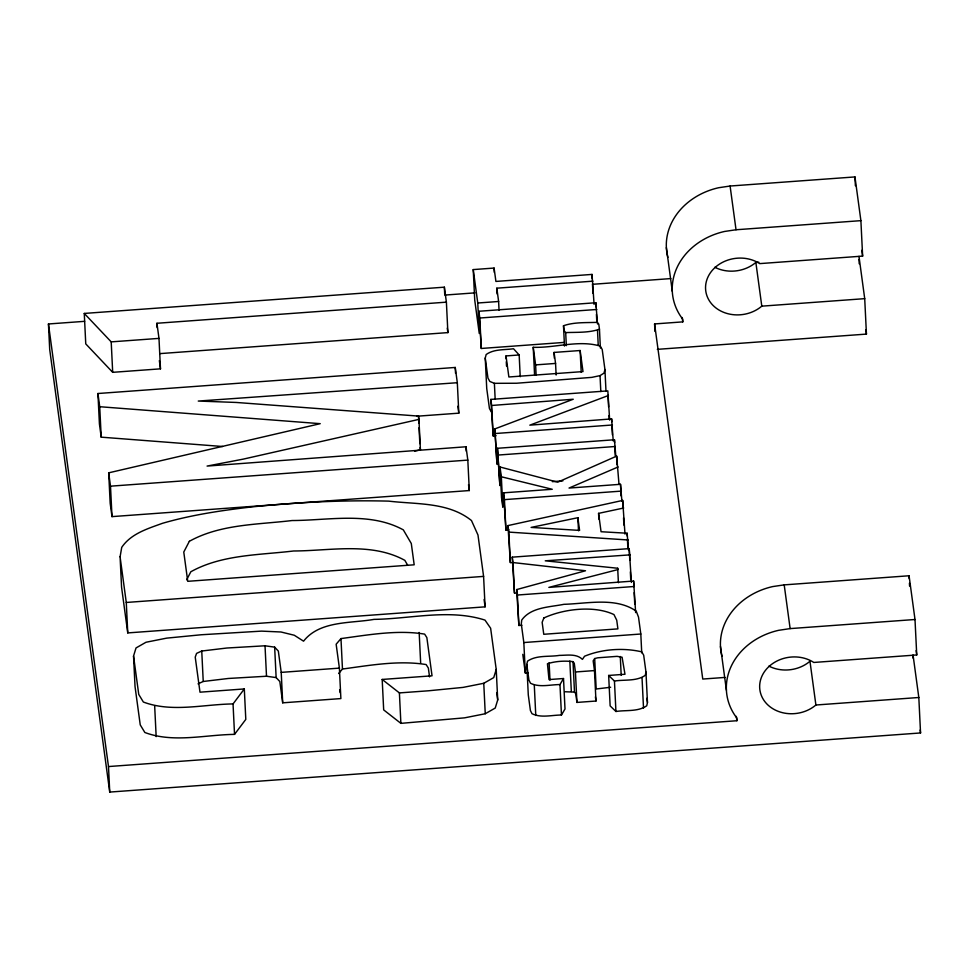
<?xml version="1.0" encoding="UTF-8"?>
<svg xmlns="http://www.w3.org/2000/svg" width="969" height="969" viewBox="0 0 969 969"><rect width="100%" height="100%" fill="white"/><g stroke="black" fill="none" stroke-linecap="round" stroke-linejoin="round"><path stroke-width="1.45" d="M120.083 556.824L121.731 547.352C130.985 533.628 147.627 528.723 162.392 523.333C191.535 514.854 221.61 510.445 251.698 506.932C297.229 502.257 343.002 499.968 388.763 501.13C416.585 504.461 448.368 501.93 471.479 520.547L477.983 535.021L483.592 576.398L485.081 606.848L127.763 632.914L121.573 587.275L120.083 556.824L126.273 602.464L127.763 632.914M526.797 664.455L527.524 661.161C536.656 654.862 548.951 657.079 559.452 655.383C567.071 655.371 576.41 653.409 582.43 659.38L584.537 656.243C601.967 649.024 623.479 647.546 641.732 651.846L643.682 655.201L645.972 672.05L647.462 702.501L646.735 705.795C637.953 711.949 626.095 709.889 615.933 711.488L610.143 705.904L608.653 675.454L624.981 674.267L622.086 657.212L617.047 656.352L597.728 657.806L594.687 658.545L593.161 660.81L594.481 670.584L595.971 701.035L576.93 702.428L575.756 693.719L574.496 692.096L573.006 661.645C564.648 660.628 555.419 661.197 547.449 663.741L548.999 679.572L563.51 678.518L565 708.969L561.463 715.013C551.761 715.037 541.077 718.186 532.017 713.717L530.418 710.58L528.287 694.906L526.797 664.455L528.929 680.129L530.527 683.266C539.588 687.736 550.271 684.586 559.973 684.562L563.51 678.518M645.972 672.05L645.245 675.345C636.463 681.498 624.605 679.439 614.443 681.037L608.653 675.454M491.331 411.91L489.442 408.518L486.729 388.521L485.239 358.07L486.159 354.533C493.96 348.888 504.401 350.1 513.509 348.743L519.166 354.969L520.22 376.723M534.573 374.858L533.229 347.302C555.273 348.089 578.82 339.634 600.32 346.139L602.221 349.53L604.935 369.528L603.99 373.138L600.029 375.621L591.853 377.365L516.586 383.239L494.384 383.324L489.842 381.459L487.952 378.067L485.239 358.07M282.706 702.828L281.216 672.377L278.333 651.071L274.651 647.135L265.022 645.79L226.867 648.019L201.746 651.023L196.562 653.397L195.229 657.127L199.989 692.181L244.309 688.947L245.799 719.398L234.534 734.381C204.883 734.756 173.342 743.211 144.853 732.491L140.239 724.873L135.03 686.524L133.54 656.074L136.023 647.946L146.004 642.253L166.692 638.135L201.286 634.756L261.545 631.122L280.986 631.994L294.285 635.252L303.563 641.175C319.782 620.463 350.596 623.539 374.034 619.373C410.735 618.888 449.216 608.617 484.984 620.099L490.629 628.227L496.225 669.47L497.715 699.921L495.232 708.048L485.251 713.741L464.563 717.847L400.887 723.359L383.676 709.902L382.186 679.451L432.041 675.817L426.857 637.602L424.64 634.114C397.242 629.656 368.39 634.901 340.979 638.583L336.146 644.215L339.392 668.125L340.882 698.576L282.706 702.828L279.823 681.522L276.141 677.585L266.511 676.241L228.357 678.47L203.236 681.473L198.051 683.848M496.225 669.47L493.742 677.597L483.761 683.29L463.073 687.396L428.48 690.788L399.398 692.908L382.186 679.451M186.654 579.801L190.845 571.758C221.889 554.486 259.183 555.128 293.583 550.986C330.163 550.889 371.2 541.877 404.824 560.336L407.719 565.29M234.534 734.381L233.044 703.93L244.309 688.947M338.605 673.54L342.469 669.034C369.879 665.352 398.731 660.107 426.13 664.564L428.346 668.053L429.546 676.871M564.491 346.054L563.498 325.754C573.987 322.011 586.1 322.798 597.267 322.35L598.781 324.203L599.46 329.194L600.38 348.053M563.498 325.754L564.176 330.744L565.69 332.597C576.87 332.149 588.97 332.936 599.46 329.194M618.997 484.343L616.672 456.108L557.708 482.187L500.016 466.997L501.506 497.448L502.826 507.223L501.336 476.772L500.016 466.997M618.149 466.949L569.033 488.061L620.499 484.306L621.916 501.252M494.844 428.904L496.964 463.957L494.844 428.904L573.248 399.24L491.671 405.478L490.847 399.41L607.829 390.882L609.658 420.134M608.447 395.485L529.825 425.161L611.633 418.911L613.232 440.931M521.867 625.259L518.875 625.477L516.647 589.576L585.518 570.765L512.976 562.553L512.25 557.163L629.22 548.624L631.413 582.417M457.32 382.719L198.257 401.057L236.206 402.45L418.487 416.089L418.935 419.383L243.207 459.136L207.075 466.077L466.016 446.77L467.821 460.105L469.311 490.556L111.992 516.622L110.175 503.286L108.685 472.836L320.218 423.671L99.722 406.714L97.93 393.511L455.248 367.457L457.32 382.719L458.809 413.169L416.731 416.234M414.575 451.166L420.425 449.834L418.935 419.383M513.352 562.747L510.336 562.553L507.962 525.586L622.679 500.428L624.993 534.113M598.854 519.166L598.576 513.364L623.709 508.01M577.863 517.712L531.109 527.415L579.595 530.406L577.863 517.712L578.505 530.758M657.333 349.349L866.443 334.099L864.711 298.658L761.791 306.156A33.358 28.319 -7.7 0 1 715.764 307.827A33.358 28.319 -7.7 0 1 713.85 268.655A33.358 28.319 -7.7 0 1 759.708 263.616L862.628 256.107L860.896 220.653L854.961 176.927L730.093 186.024L718.574 187.744A66.764 56.686 -7.7 0 0 667.871 257.391M860.896 220.653L736.028 229.762L724.509 231.47A66.764 56.686 -7.7 0 0 682.648 319.043L682.782 321.878L654.584 323.937L654.947 331.446M84.618 321.333L48.45 323.973L49.698 349.494L109.739 792.073L920.55 732.952L918.818 697.498L815.898 705.008A33.358 28.319 -7.7 0 1 769.87 706.667A33.358 28.319 -7.7 0 1 767.957 667.496A33.358 28.319 -7.7 0 1 813.815 662.457L916.735 654.959L915.002 619.506L909.067 575.768L784.2 584.876L772.681 586.584A66.764 56.686 -7.7 0 0 721.978 656.243M915.002 619.506L790.135 628.602L778.616 630.322A66.764 56.686 -7.7 0 0 736.755 717.896L736.888 720.73L108.492 766.552L48.45 323.973M473.235 269.588L477.765 303.006L479.255 333.457L474.725 300.039L473.235 269.588L494.093 268.062L495.91 281.434L592.023 274.421L594.082 304.363M714.807 267.262A33.358 28.319 -7.7 0 0 755.856 262.429L758.836 262.211M446.394 302.158L156.93 323.271L158.989 338.387L160.479 368.838L112.695 372.326L85.756 343.886L84.267 313.435L444.359 287.175L446.394 302.158L447.884 332.609L159.933 353.612M497.109 293.97L496.818 288.181L592.943 281.167M444.783 295.073L474.919 292.868M592.459 284.305L670.827 278.587M477.765 303.006L498.623 301.492L499.047 310.189M563.776 342.445L481.29 348.465L478.892 311.267L595.862 302.74L597.498 323.985M84.267 313.435L111.205 341.875L158.989 338.387M478.892 311.267L479.8 318.014L596.783 309.474M506.157 358.821L506.012 355.926L519.166 354.969M554.353 358.215L554.074 352.425L580.14 350.524L582.999 371.587L508.87 376.989L506.012 355.926M533.229 347.302L535.615 364.889L555.564 363.436L556.133 375.027M495.474 433.506L612.456 424.979M490.847 399.41L493.16 435.929L496.152 435.711M497.472 448.284L499.883 485.481L497.472 448.284L614.455 439.756L615.86 456.641M498.393 455.03L615.376 446.491M108.685 472.836L110.502 486.172L467.821 460.105M552.366 481.654L562.868 480.878M508.931 529.861L505.927 530.079L503.517 492.833L552.257 489.284L501.336 476.772M503.517 492.833L504.449 499.629L621.42 491.101M630.068 554.862L545.256 560.821L617.689 568.246L617.871 569.59L548.854 587.396L633.617 581.037L635.64 612.59M126.273 602.464L483.592 576.398M516.647 589.576L517.385 595.027L634.356 586.487M640.812 634.017L638.51 617.108L636.221 611.16C615.921 596.916 587.262 603.651 563.946 604.317C549.677 607.2 531.012 607.054 521.734 620.051L521.298 623.891L523.829 642.544L640.812 634.017L641.732 652.864M281.216 672.377L339.392 668.125M522.788 654.341L525.319 672.995L528.323 672.777M573.006 661.645L574.266 663.268L575.441 671.977L594.481 670.584M233.044 703.93C203.393 704.306 171.852 712.76 143.364 702.028L138.749 694.422L133.54 656.074M725.018 677.428L702.755 679.051L654.584 323.937M610.664 687.251L596.177 688.995L594.687 658.545M564.721 691.745L574.496 692.096M628.542 550.126L627.137 533.229L601.059 531.727L598.576 513.364M507.962 525.586L508.846 532.102L628.045 539.975M97.93 393.511L99.419 423.962L101.212 437.164L222.7 446.503M512.25 557.163L514.466 593.004L517.434 593.331M861.841 250.281L862.628 256.107M916.141 650.587L916.735 654.959M858.982 256.373L864.711 298.658M913.077 655.226L918.818 697.498M865.85 329.726L866.443 334.099M920.15 730.032L920.55 732.952M755.856 262.429L761.791 306.156M815.898 705.008L809.963 661.27A33.358 28.319 -7.7 0 1 768.914 666.115M730.093 186.024L736.028 229.762M784.2 584.876L790.135 628.602M682.188 317.505L682.782 321.878M736.295 716.357L736.888 720.73M666.369 247.628L672.304 291.354M720.476 646.468L726.411 690.207M646.88 698.286L647.462 702.501M554.074 352.425L555.564 363.436M595.402 696.844L595.971 701.035M496.818 288.181L498.623 301.492M447.278 328.116L447.884 332.609M457.865 406.229L458.809 413.169M468.512 484.633L469.311 490.556M484.088 599.46L485.081 606.848M496.709 692.556L497.715 699.921M420.134 447.642L420.425 449.834M339.659 689.613L340.071 692.605M159.352 360.601L160.479 368.838M909.067 575.768L909.213 578.723M909.431 583.156L909.576 586.112M912.955 655.238L913.101 658.193M854.961 176.927L855.397 185.782M858.994 259.353L859.212 263.786M642.023 677.61L643.513 708.06M633.617 581.037L633.835 585.397M634.186 592.64L634.756 604.244M629.22 548.624L629.789 560.227M630.359 571.831L630.71 579.074M627.137 533.229L627.282 536.136M627.415 539.03L627.839 547.739M622.679 500.428L623.043 507.671M623.539 517.821L623.891 525.077M620.499 484.306L621.068 495.91M616.672 456.108L617.096 464.805M614.455 439.756L614.6 442.651M614.806 447L615.23 455.709M611.633 418.911L611.766 421.818M611.911 424.713L612.408 434.863M617.689 568.246L618.404 582.744M608.035 395.231L608.605 406.835M609.029 415.531L609.174 418.426M620.281 656.51L621.202 675.357M604.935 369.528L605.988 391.282M600.029 375.621L600.816 391.573M597.498 330.356L598.212 344.867M595.862 302.74L596.08 307.088M596.432 314.344L596.795 321.587M614.443 681.037L615.933 711.488M592.023 274.421L592.241 278.769M592.519 284.571L592.955 293.28M580.14 350.524L581.206 372.266M565.69 332.597L566.332 345.642M575.441 671.977L576.93 702.428M569.833 661.04L571.322 691.491M559.973 684.562L561.463 715.013M535.615 364.889L536.111 375.039M549.132 662.796L549.98 680.202M534.282 685.01L535.772 715.461M523.829 642.544L525.319 672.995M506.29 361.728L506.508 366.076M517.385 595.027L518.875 625.477M512.976 562.553L514.466 593.004M508.846 532.102L510.336 562.553M494.093 268.062L494.311 272.41M504.449 499.629L505.927 530.079M494.384 383.324L495.171 399.276M491.671 405.478L493.16 435.929M479.8 318.014L481.29 348.465M483.761 683.29L485.251 713.741M466.016 446.77L466.222 451.13M455.248 367.457L455.539 373.259M444.359 287.175L444.723 294.431M418.487 416.089L418.85 423.344M419.056 427.692L419.843 443.645M419.165 632.466L420.655 662.917M399.398 692.908L400.887 723.359M340.979 638.583L342.469 669.034M274.651 647.135L276.141 677.585M265.022 645.79L266.511 676.241M201.746 651.023L203.236 681.473M156.93 323.271L157.148 327.619M154.677 706.171L156.166 736.622M111.205 341.875L112.695 372.326M110.502 486.172L111.992 516.622M99.722 406.714L101.212 437.164M108.492 766.552L109.739 792.073M543.863 617.98L542.143 622.316L543.766 634.283L617.907 628.881L616.72 620.172L613.958 614.576C594.276 605.177 563.364 608.871 543.863 617.98M189.355 541.308L183.771 552.039L187.744 581.315L414.187 564.806L411.292 543.5L403.334 529.886C369.71 511.426 328.673 520.438 292.093 520.535C257.693 524.677 220.399 524.035 189.355 541.308"/></g></svg>
